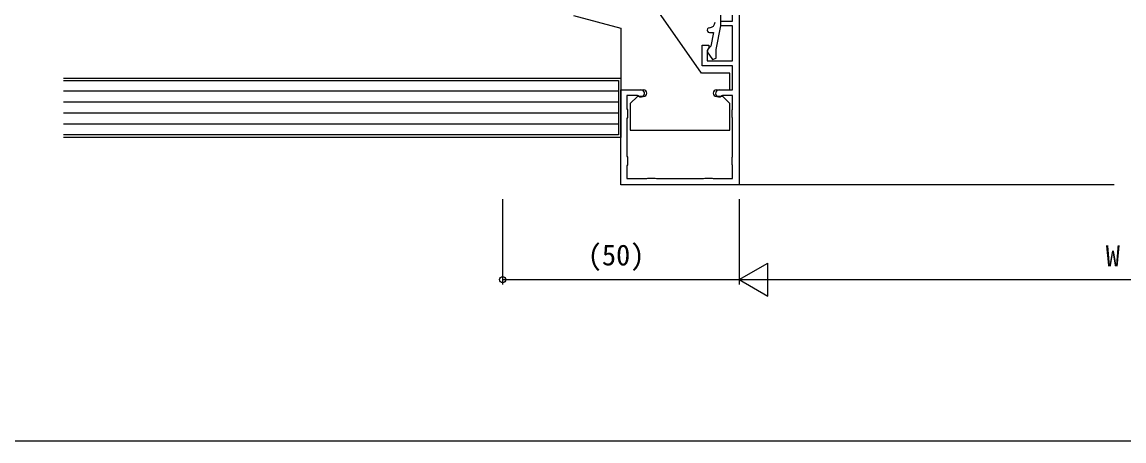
# Model space of a CAD drawing. Units: millimetres on the paper. Extents: x -437 to 438, y -233 to 230.
# Drawn here: x -59.8 to 172.7, y -233 to -144.7 of the extents above; entities that cross this region are included whole.
import ezdxf
from ezdxf.enums import TextEntityAlignment as Align

# ---------------------------------------------------------------- set-up
doc = ezdxf.new("R2010")
doc.units = ezdxf.units.MM
for name, color, linetype in [('0-3_YKK_11E', 7, 'Continuous'), ('0-4_YKK_12', 2, 'Continuous'), ('0-5_YKK_13', 4, 'Continuous'), ('0-6_YKK_D', 6, 'Continuous'), ('0-7_YKK_ZWAK', 7, 'Continuous'), ('0-8_YSS_K', 3, 'Continuous')]:
    doc.layers.add(name, color=color, linetype=linetype)
doc.styles.add('ＭＳ ゴシック', font='')
doc.styles.get('ＭＳ ゴシック').set_extended_font_data('MS Gothic')

msp = doc.modelspace()

# ---------------------------------------------------------------- linework, layer by layer
at = {"layer": '0-3_YKK_11E'}
for points in [[(91.562, -128.955), (91.562, -178.955), (66.562, -178.955), (66.562, -158.955), (70.812, -158.955)], [(87.312, -158.955), (90.162, -158.955), (90.162, -153.855), (83.762, -153.855), (83.762, -149.555), (85.162, -149.555), (85.162, -150.055), (84.962, -150.338), (84.762, -150.621), (84.762, -152.855), (90.162, -152.855), (90.162, -145.455), (87.662, -145.455), (87.662, -144.455), (90.162, -144.455), (90.162, -133.455), (87.888, -133.455), (87.662, -130.877), (88.651, -130.747), (88.934, -132.355), (90.062, -132.355), (90.062, -128.955), (91.562, -128.955)], [(85.262, -146.855), (86.158, -146.855), (85.587, -149.711), (84.957, -150.452), (84.816, -150.905), (85.949, -152.522), (86.662, -152.297), (86.662, -150.455), (87.662, -145.455), (87.662, -139.413)], [(70.287, -160.241), (70.077, -160.155), (67.862, -160.155), (67.862, -162.93), (67.977, -163.167), (67.977, -164.743), (67.862, -164.98), (67.862, -172.93), (67.977, -173.167), (67.977, -174.743), (67.862, -174.98), (67.862, -177.655), (72.037, -177.655), (72.274, -177.54), (73.85, -177.54), (74.087, -177.655), (84.037, -177.655), (84.274, -177.54), (85.85, -177.54), (86.087, -177.655), (90.162, -177.655), (90.162, -174.893), (90.07, -174.677), (90.07, -173.233), (90.162, -173.017), (90.162, -164.893), (90.07, -164.677), (90.07, -163.233), (90.162, -163.017), (90.162, -160.155), (88.047, -160.155), (87.837, -160.241)]]:
    msp.add_lwpolyline(points, dxfattribs=at)
for centre, radius, start, end in [((85.262, -146.355), 0.5, 89.99999, 270.00001), ((85.262, -144.655), 1.2, 270.00001, 359.99999), ((70.812, -159.705), 0.75, 225.58467, 89.99998), ((87.312, -159.705), 0.75, 90.00002, 314.41533)]:
    msp.add_arc(centre, radius, start, end, dxfattribs=at)
at = {"layer": '0-4_YKK_12'}
msp.add_line((170.646, -178.955), (91.062, -178.955), dxfattribs=at)
at = {"layer": '0-5_YKK_13'}
for p, q in [((56.562, -143.264), (66.562, -145.943)), ((66.562, -145.943), (66.562, -158.943)), ((89.562, -158.943), (89.562, -155.443)), ((66.562, -158.943), (71.362, -158.943)), ((70.062, -160.343), (68.562, -161.843)), ((71.362, -160.343), (70.062, -160.343)), ((86.762, -158.943), (89.562, -158.943)), ((88.062, -160.343), (86.762, -160.343)), ((89.562, -161.843), (88.062, -160.343)), ((68.562, -161.843), (68.562, -167.443)), ((89.562, -167.443), (89.562, -161.843)), ((68.562, -167.443), (89.562, -167.443))]:
    msp.add_line(p, q, dxfattribs=at)
msp.add_lwpolyline([(89.562, -155.443), (83.562, -155.443), (74.562, -142.59)], dxfattribs=at)
for centre, start, end in [((71.362, -159.643), 270, 90), ((86.762, -159.643), 90, 270)]:
    msp.add_arc(centre, 0.7, start, end, dxfattribs=at)
at = {"layer": '0-6_YKK_D'}
for p, q in [((41.624, -181.955), (41.624, -199.955)), ((91.562, -181.955), (91.562, -199.955)), ((91.562, -181.955), (91.562, -199.955)), ((91.562, -198.955), (97.624, -195.455)), ((97.624, -202.455), (97.624, -195.455)), ((41.624, -198.955), (91.562, -198.955)), ((91.562, -198.955), (97.624, -202.455)), ((91.562, -198.955), (103.686, -198.955)), ((98.562, -198.955), (245.73, -198.955))]:
    msp.add_line(p, q, dxfattribs=at)
msp.add_circle((41.624, -198.955), 0.637, dxfattribs=at)
at = {"layer": '0-7_YKK_ZWAK'}
msp.add_lwpolyline([(-436.9, -232.955), (438.1, -232.955), (438.1, 195.545)], dxfattribs=at)
at = {"layer": '0-8_YSS_K'}
for p, q in [((66.062, -159.255), (-51.038, -159.255)), ((66.062, -161.555), (-51.038, -161.555)), ((66.062, -163.855), (-51.038, -163.855)), ((66.062, -166.155), (-51.038, -166.155))]:
    msp.add_line(p, q, dxfattribs=at)
for points in [[(-51.038, -156.455), (66.562, -156.455), (66.562, -168.955), (-51.038, -168.955)], [(-51.038, -156.955), (66.062, -156.955), (66.062, -168.455), (-51.038, -168.455)]]:
    msp.add_lwpolyline(points, dxfattribs=at)

# ---------------------------------------------------------------- texts
at = {"layer": '0-6_YKK_D', "style": 'ＭＳ ゴシック'}
for s, p in [('(50)', (59.587, -197.273)), ('W', (168.907, -197.455))]:
    msp.add_text(s, height=4.399, dxfattribs=at).set_placement(p, align=Align.BOTTOM_LEFT)

doc.saveas('drawing.dxf')
